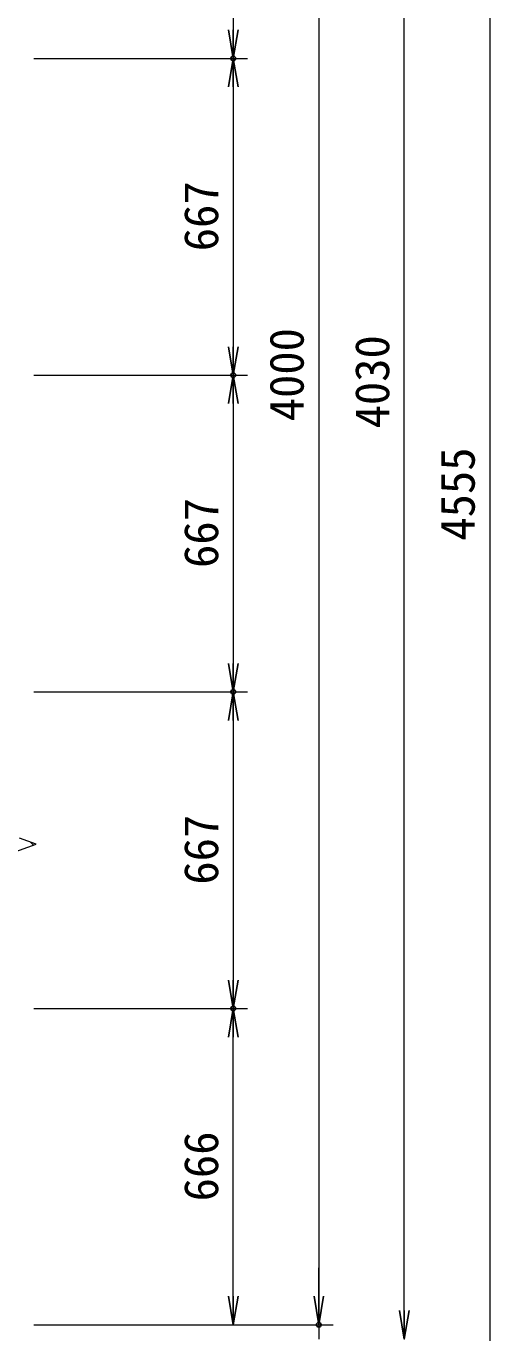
# Model space of a CAD drawing. Units: millimetres, scale not verified. Extents: x -6300 to 6300, y -4455 to 4455.
# Drawn here: x -2273 to -1297, y -1113 to 1639 of the extents above; entities that cross this region are included whole.
import ezdxf
from ezdxf.enums import TextEntityAlignment as Align

# ---------------------------------------------------------------- set-up
doc = ezdxf.new("R2010")
doc.units = ezdxf.units.MM
doc.header["$LTSCALE"] = 20
doc.header["$PDMODE"] = 32
doc.header["$PDSIZE"] = 10
for name, color, linetype, lineweight in [('0-3_D-STR2', 7, 'Continuous', 13), ('0-4_D-STR-DIM', 7, 'Continuous', 13), ('0-5_0', 7, 'Continuous', 25), ('0-6_Defpoints', 8, 'Continuous', 25)]:
    doc.layers.add(name, color=color, linetype=linetype, lineweight=lineweight)
doc.styles.add('ＭＳ ゴシック', font='')
doc.styles.get('ＭＳ ゴシック').set_extended_font_data('MS Gothic')

# ---------------------------------------------------------------- blocks, each defined once
blk = doc.blocks.new('_Open')
at = {"layer": '0-5_0'}
blk.add_line((-20, 3.333), (0, 0), dxfattribs=at)
blk.add_lwpolyline([(-20, -3.333), (0, 0), (-20, 0)], dxfattribs=at)

msp = doc.modelspace()

# ---------------------------------------------------------------- linework, layer by layer
at = {"layer": '0-3_D-STR2'}
msp.add_line((-2257.48, -85.71), (-2263.92, -79.28), dxfattribs=at)
at = {"layer": '0-4_D-STR-DIM'}
for p, q in [((-1297.1, 2869.01), (-1297.1, -1565.99)), ((-1657.1, 2844.01), (-1657.1, -1035.99)), ((-1477.1, -1065.99), (-1477.1, 2844.01)), ((-1837.1, 2178.01), (-1837.1, 1631.01)), ((-2257.1, 1571.01), (-1807.1, 1571.01)), ((-2257.1, 1571.01), (-1807.1, 1571.01)), ((-1837.1, 1511.01), (-1837.1, 964.01)), ((-2257.1, 904.01), (-1807.1, 904.01)), ((-2257.1, 904.01), (-1807.1, 904.01)), ((-1837.1, 844.01), (-1837.1, 297.01)), ((-2257.1, 237.01), (-1807.1, 237.01)), ((-2257.1, 237.01), (-1807.1, 237.01)), ((-1837.1, 177.01), (-1837.1, -369.99)), ((-2251.87, -83.66), (-2287.1, -70.84)), ((-2322.34, -109.31), (-2251.87, -83.66)), ((-2257.1, -429.99), (-1807.1, -429.99)), ((-2257.1, -429.99), (-1807.1, -429.99)), ((-1837.1, -1035.99), (-1837.1, -489.99)), ((-1657.1, -1035.99), (-1657.1, -975.99)), ((-2257.1, -1095.99), (-1627.1, -1095.99)), ((-2257.1, -1095.99), (-1627.1, -1095.99)), ((-2257.1, -1095.99), (-1807.1, -1095.99)), ((-1657.1, -1095.99), (-1657.1, -1125.99))]:
    msp.add_line(p, q, dxfattribs=at)
at = {"layer": '0-6_Defpoints'}
for p in [(-1837.1, 1571.01), (-1837.1, 904.01), (-1837.1, 237.01), (-1837.1, -429.99), (-1837.1, -429.99), (-1657.1, -1095.99)]:
    msp.add_point(p, dxfattribs=at)

# ---------------------------------------------------------------- block references
at = {"layer": '0-4_D-STR-DIM', "xscale": 3, "yscale": 3}
for p, rotation in [((-1837.1, 1571.01), 270), ((-1837.1, 1571.01), 90), ((-1837.1, 904.01), 270), ((-1837.1, 904.01), 90), ((-1837.1, 237.01), 270), ((-1837.1, 237.01), 90), ((-1837.1, -429.99), 270), ((-1837.1, -429.99), 90), ((-1837.1, -1095.99), 270), ((-1657.1, -1095.99), 270), ((-1657.1, -1095.99), 270), ((-1477.1, -1125.99), 270)]:
    msp.add_blockref('_Open', p, dxfattribs=dict(at, rotation=rotation))

# ---------------------------------------------------------------- texts
at = {"layer": '0-4_D-STR-DIM', "style": 'ＭＳ ゴシック'}
for s, p in [('667', (-1847.23, 1164.99)), ('4000', (-1667.23, 806.89)), ('4030', (-1487.23, 791.89)), ('4555', (-1307.23, 555.36)), ('667', (-1847.23, 497.99)), ('667', (-1847.23, -169.01)), ('666', (-1847.23, -836.08))]:
    msp.add_text(s, height=72.14, rotation=90, dxfattribs=at).set_placement(p, align=Align.BOTTOM_LEFT)

doc.saveas('drawing.dxf')
